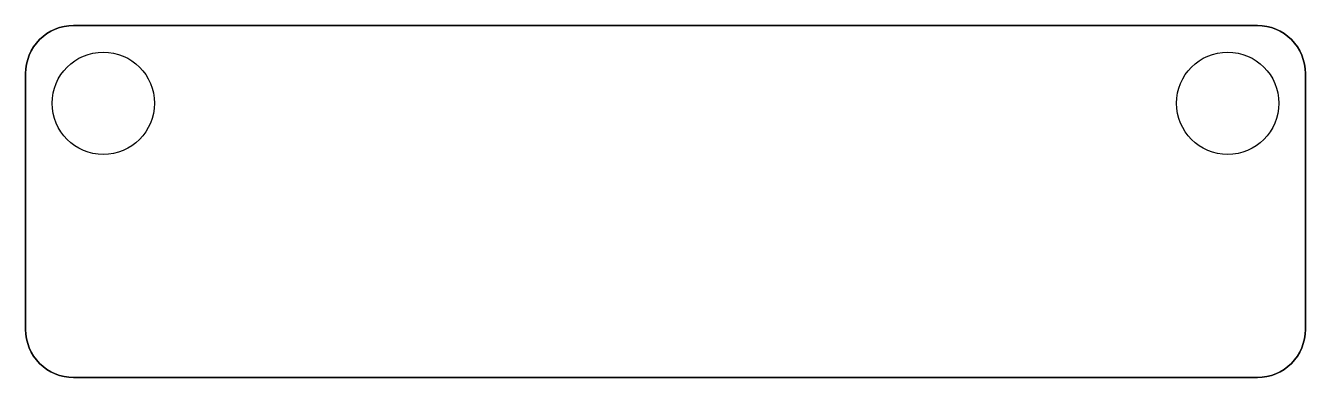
# Model space of a CAD drawing. Extents: x -40 to 40, y -11 to 11.
import ezdxf

# ---------------------------------------------------------------- set-up
doc = ezdxf.new("R2010")
doc.units = 0
doc.layers.get('0').update_dxf_attribs({"linetype": 'continuous'})

# ---------------------------------------------------------------- blocks, each defined once
blk = doc.blocks.new('SKETCH')
at = {"color": 7}
blk.add_lwpolyline([(-37, 11), (37, 11, -0.414214), (40, 8), (40, -8, -0.414214), (37, -11), (-37, -11, -0.414214), (-40, -8), (-40, 8, -0.414214)], format="xyb", close=True, dxfattribs=at)
blk.add_circle((35.143, 6.143), 3.2, dxfattribs=at)
blk = doc.blocks.new('PART__MIRRORING')
at = {"color": 7}
blk.add_lwpolyline([(37, 11), (-37, 11, 0.414214), (-40, 8), (-40, -8, 0.414214), (-37, -11), (37, -11, 0.414214), (40, -8), (40, 8, 0.414214)], format="xyb", close=True, dxfattribs=at)
blk.add_circle((-35.143, 6.143), 3.2, dxfattribs=at)

msp = doc.modelspace()

# ---------------------------------------------------------------- block references
at = {"color": 7}
for name in ['SKETCH', 'PART__MIRRORING']:
    msp.add_blockref(name, (0, 0), dxfattribs=at)

doc.saveas('drawing.dxf')
